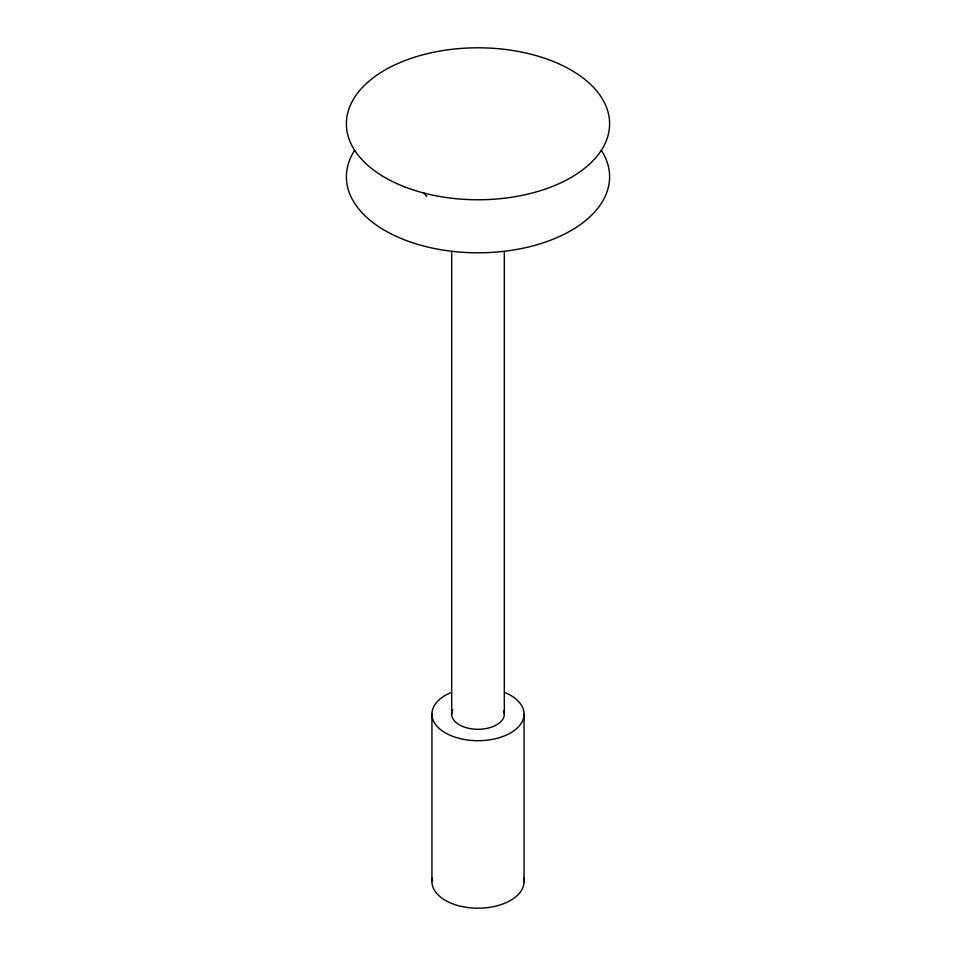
<?xml version="1.0" encoding="UTF-8"?>
<svg xmlns="http://www.w3.org/2000/svg" width="956" height="956" viewBox="0 0 956 956"><rect width="100%" height="100%" fill="white"/><g stroke="black" fill="none" stroke-linecap="round" stroke-linejoin="round"><path stroke-width="1.43" d="M424.117 193.196L426.675 196.482M524.067 714.228L524.067 881.731M504.326 251.524L504.326 714.18M451.674 251.368L451.674 714.024M431.933 713.977L431.933 881.48M503.716 710.87A26.326 15.2 0 0 1 477.056 729.285A26.326 15.2 0 0 1 452.75 709.818M523.589 877.823A46.067 26.589 0 0 1 478 908.2A46.067 26.589 0 0 1 432.411 877.823M505.605 692.813A46.067 26.589 0 0 1 512.081 731.997A46.067 26.589 0 0 1 443.919 731.997A46.067 26.589 0 0 1 450.395 692.813M601.312 150.271A131.605 75.978 0 0 1 478 252.802A131.605 75.978 0 0 1 354.688 150.271M404.233 186.707A131.605 75.978 0 0 0 609.271 129.203A131.605 75.978 0 0 0 420.497 55.436A131.605 75.978 0 0 0 404.233 186.707"/></g></svg>
